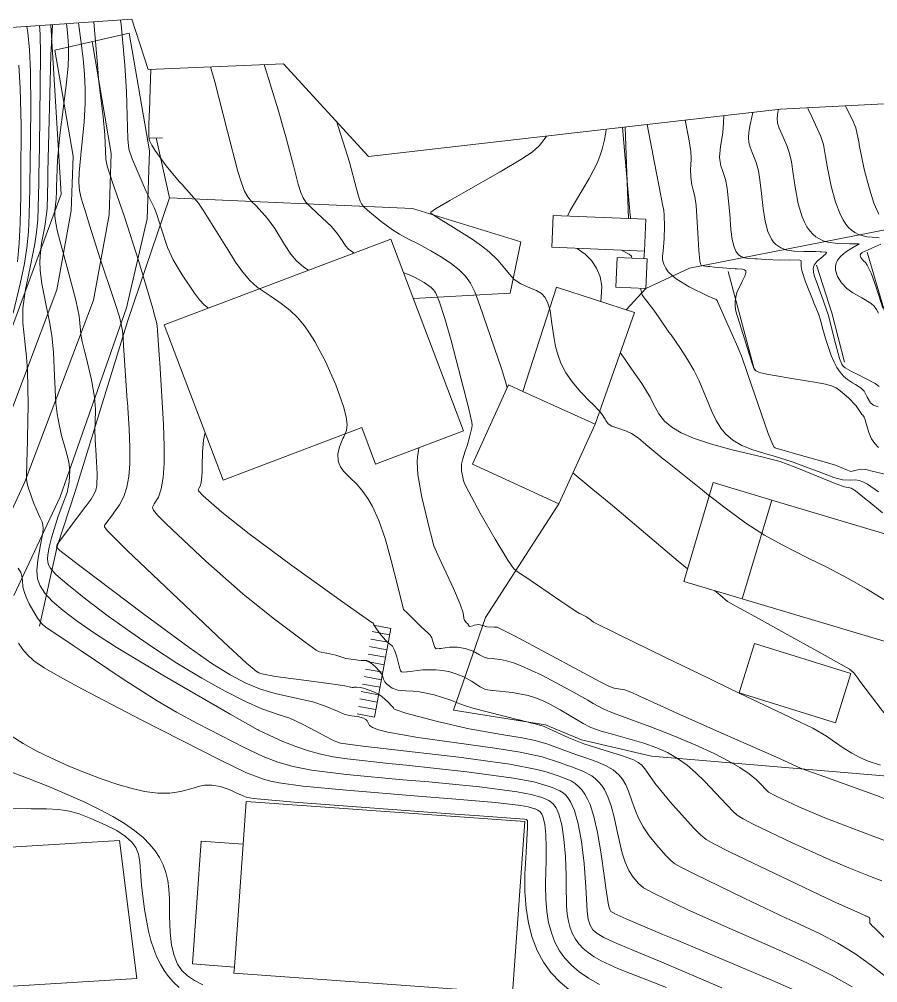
# Model space of a CAD drawing. Header units: metres. Extents: x 1233805 to 1234355, y 654698 to 655114.
# Drawn here: x 1234137.8 to 1234171.64, y 655062.59 to 655100.57 of the extents above; entities that cross this region are included whole.
import ezdxf

# ---------------------------------------------------------------- set-up
doc = ezdxf.new("R2010")
doc.units = ezdxf.units.M

msp = doc.modelspace()

# ---------------------------------------------------------------- linework, layer by layer
at = {"layer": 'ИИ_ГОРИЗОНТАЛИ_ОСН', "lineweight": 0}
for points, elevation in [([(1234140.133, 655100.422), (1234140.23, 655099.735), (1234140.23, 655099.735), (1234140.23, 655099.735), (1234140.319, 655099.01), (1234140.373, 655098.4), (1234140.4, 655097.816), (1234140.399, 655097.263), (1234140.355, 655096.508), (1234140.252, 655095.487), (1234140.159, 655094.533), (1234140.151, 655094.149), (1234140.178, 655093.823), (1234140.241, 655093.517), (1234140.367, 655093.096), (1234140.377, 655093.063), (1234140.569, 655092.454), (1234140.991, 655091.121), (1234141.527, 655089.515), (1234141.578, 655089.368), (1234141.748, 655088.844), (1234141.868, 655088.306), (1234141.894, 655087.997), (1234141.91, 655087.705), (1234142.058, 655085.537), (1234142.063, 655085.466), (1234142.133, 655084.424), (1234142.163, 655083.671), (1234142.158, 655083.043), (1234142.118, 655082.541), (1234142.04, 655082.127), (1234141.917, 655081.756), (1234141.751, 655081.428), (1234141.519, 655081.095), (1234141.517, 655081.091), (1234141.175, 655080.635), (1234141.155, 655080.597), (1234141.161, 655080.556), (1234141.26, 655080.415), (1234142.035, 655079.635), (1234145.852, 655076.025), (1234146.755, 655075.193), (1234147.133, 655074.873), (1234147.236, 655074.81), (1234147.365, 655074.765), (1234147.904, 655074.666), (1234149.209, 655074.489), (1234150.19, 655074.358), (1234150.636, 655074.288), (1234150.855, 655074.238), (1234150.863, 655074.235), (1234150.918, 655074.23), (1234150.926, 655074.23), (1234150.942, 655074.228), (1234150.954, 655074.226), (1234150.967, 655074.229), (1234150.995, 655074.235), (1234151.073, 655074.238), (1234151.106, 655074.238), (1234151.109, 655074.238), (1234151.233, 655074.233), (1234151.362, 655074.206), (1234151.773, 655074.054), (1234151.958, 655073.968), (1234152.085, 655073.871), (1234152.352, 655073.636), (1234152.464, 655073.523), (1234152.49, 655073.496), (1234152.505, 655073.48), (1234152.547, 655073.421), (1234152.547, 655073.418), (1234152.569, 655073.386), (1234152.649, 655073.346), (1234153.03, 655073.218), (1234154.278, 655072.882), (1234155.531, 655072.602), (1234156.813, 655072.377), (1234157.616, 655072.24), (1234158.129, 655072.134), (1234158.628, 655071.993), (1234159.202, 655071.782), (1234159.731, 655071.584), (1234160.016, 655071.491), (1234160.541, 655071.312), (1234160.91, 655071.154), (1234161.208, 655070.981), (1234161.435, 655070.788), (1234161.578, 655070.612), (1234161.703, 655070.396), (1234161.816, 655070.137), (1234161.949, 655069.759), (1234162.087, 655069.366), (1234162.209, 655069.08), (1234162.394, 655068.741), (1234162.634, 655068.383), (1234162.926, 655068.01), (1234163.288, 655067.601), (1234163.479, 655067.405), (1234163.646, 655067.278), (1234163.899, 655067.133), (1234164.397, 655066.883), (1234166.376, 655065.921), (1234168.03, 655065.142), (1234168.382, 655064.981), (1234169.364, 655064.521), (1234170.066, 655064.151), (1234170.729, 655063.744), (1234171.387, 655063.276), (1234171.998, 655062.791)], 18.5), ([(1234140.738, 655100.464), (1234140.754, 655100.298), (1234140.889, 655098.626), (1234140.922, 655098.214)], 19), ([(1234141.786, 655100.536), (1234141.815, 655100.362), (1234141.861, 655099.933), (1234141.96, 655098.759), (1234142.024, 655097.724), (1234142.067, 655096.3), (1234142.077, 655095.851), (1234142.114, 655095.445), (1234142.244, 655095.069), (1234142.802, 655093.782), (1234142.957, 655093.467), (1234143.112, 655093.147), (1234143.223, 655092.869), (1234143.396, 655092.33), (1234143.646, 655091.57), (1234143.869, 655091.08), (1234144.217, 655090.496), (1234144.704, 655089.767), (1234144.906, 655089.51), (1234145.091, 655089.31), (1234145.253, 655089.177)], 19.5), ([(1234138.096, 655100.281), (1234138.136, 655100.052), (1234138.202, 655099.366), (1234138.239, 655098.515), (1234138.251, 655097.051), (1234138.226, 655094.824), (1234138.216, 655094.128), (1234138.213, 655093.882), (1234138.195, 655092.874), (1234138.162, 655092.193), (1234138.1, 655091.564), (1234138.005, 655090.94), (1234137.838, 655090.133), (1234137.561, 655088.978)], 16.5), ([(1234138.601, 655100.316), (1234138.627, 655099.974), (1234138.639, 655099.179), (1234138.592, 655095.537), (1234138.574, 655094.424), (1234138.569, 655094.125), (1234138.528, 655092.656), (1234138.484, 655092.178), (1234138.414, 655091.714), (1234138.235, 655090.859), (1234138.027, 655089.855), (1234137.939, 655089.168), (1234137.938, 655088.606), (1234138.013, 655087.866), (1234138.084, 655087.247), (1234138.124, 655086.722), (1234138.149, 655085.371), (1234138.104, 655083.411), (1234138.098, 655083.214), (1234138.089, 655082.446), (1234138.111, 655082.273), (1234138.166, 655082.083), (1234138.379, 655081.48), (1234138.553, 655081.055), (1234138.623, 655080.914), (1234138.697, 655080.757), (1234138.733, 655080.635), (1234138.745, 655080.497), (1234138.732, 655080.329), (1234138.641, 655079.847), (1234138.525, 655079.249), (1234138.487, 655078.839), (1234138.516, 655078.515), (1234138.618, 655078.229), (1234138.802, 655077.949), (1234139.095, 655077.636), (1234139.528, 655077.257), (1234140.076, 655076.841), (1234140.765, 655076.367), (1234141.613, 655075.824), (1234143.524, 655074.674), (1234146.118, 655073.173), (1234147.207, 655072.565), (1234147.21, 655072.564), (1234147.232, 655072.552), (1234147.643, 655072.352), (1234148.189, 655072.104), (1234148.698, 655071.901), (1234149.198, 655071.732), (1234149.685, 655071.599), (1234150.168, 655071.499), (1234150.725, 655071.412), (1234152.366, 655071.234), (1234153.044, 655071.168), (1234155.446, 655070.904), (1234157.276, 655070.66), (1234158.085, 655070.509), (1234158.642, 655070.344), (1234158.759, 655070.302), (1234158.803, 655070.287), (1234159.112, 655070.159), (1234159.232, 655070.079), (1234159.339, 655069.983), (1234159.44, 655069.864), (1234159.531, 655069.724), (1234159.686, 655069.376), (1234159.831, 655068.852), (1234159.957, 655068.154), (1234160.062, 655067.295), (1234160.136, 655066.353), (1234160.159, 655065.901), (1234160.187, 655065.395), (1234160.228, 655065.093), (1234160.299, 655064.863), (1234160.409, 655064.682), (1234160.578, 655064.527), (1234160.838, 655064.373), (1234161.234, 655064.19), (1234161.984, 655063.877), (1234163.035, 655063.441), (1234165.494, 655062.384)], 17), ([(1234139.108, 655100.351), (1234139.045, 655099.151), (1234138.93, 655094.559), (1234138.924, 655094.216), (1234138.893, 655093.09), (1234138.824, 655092.488), (1234138.768, 655092.204), (1234138.681, 655091.746), (1234138.633, 655091.379), (1234138.614, 655091.024), (1234138.624, 655090.679), (1234138.692, 655090.142), (1234138.848, 655089.354), (1234138.992, 655088.64), (1234139.077, 655088.106), (1234139.142, 655087.431), (1234139.183, 655086.513), (1234139.24, 655085.43), (1234139.292, 655085.012), (1234139.368, 655084.588), (1234139.467, 655084.161), (1234139.605, 655083.665), (1234139.619, 655083.618), (1234139.75, 655083.119), (1234139.788, 655082.774), (1234139.765, 655082.336), (1234139.684, 655081.916), (1234139.519, 655081.461), (1234139.333, 655080.982), (1234139.068, 655080.133), (1234138.977, 655079.76), (1234138.924, 655079.463), (1234138.912, 655079.303), (1234138.921, 655079.176), (1234138.954, 655079.06), (1234139.014, 655078.946), (1234139.237, 655078.688), (1234139.668, 655078.31), (1234140.424, 655077.707), (1234141.302, 655077.044), (1234142.191, 655076.403), (1234143.052, 655075.813), (1234144.014, 655075.192), (1234144.991, 655074.601), (1234145.919, 655074.078), (1234146.713, 655073.671), (1234147.359, 655073.39), (1234148.008, 655073.168), (1234148.458, 655073.016), (1234148.993, 655072.775), (1234149.714, 655072.387), (1234149.805, 655072.336), (1234150.207, 655072.124), (1234150.462, 655072.033), (1234151.336, 655071.919), (1234152.14, 655071.829), (1234155.126, 655071.476), (1234157.131, 655071.201), (1234158.197, 655071.002), (1234158.57, 655070.905), (1234158.929, 655070.784), (1234159.083, 655070.729), (1234159.148, 655070.708), (1234159.551, 655070.544), (1234159.707, 655070.447), (1234159.847, 655070.331), (1234159.977, 655070.189), (1234160.095, 655070.023), (1234160.201, 655069.833), (1234160.296, 655069.617), (1234160.448, 655069.139), (1234160.59, 655068.514), (1234160.721, 655067.749), (1234160.862, 655066.723), (1234160.914, 655066.327), (1234161.025, 655065.653), (1234161.072, 655065.482), (1234161.117, 655065.404), (1234161.197, 655065.353), (1234161.245, 655065.329), (1234161.252, 655065.326), (1234161.845, 655065.058), (1234163.172, 655064.498), (1234163.764, 655064.251), (1234167.492, 655062.674), (1234168.825, 655062.083)], 17.5), ([(1234145.339, 655098.693), (1234145.51, 655098.106), (1234146.011, 655096.141), (1234146.414, 655094.565), (1234146.553, 655094.116), (1234146.68, 655093.792), (1234146.803, 655093.568), (1234146.959, 655093.38), (1234147.117, 655093.221), (1234147.379, 655092.953), (1234147.578, 655092.719), (1234147.867, 655092.314), (1234148.257, 655091.688), (1234148.26, 655091.684), (1234148.501, 655091.313), (1234148.73, 655091.041), (1234149.01, 655090.794), (1234149.193, 655090.672)], 20.5), ([(1234147.453, 655098.784), (1234148.007, 655096.991), (1234148.308, 655095.931), (1234148.616, 655094.753), (1234148.797, 655094.063), (1234148.898, 655093.743), (1234148.992, 655093.526), (1234149.1, 655093.364), (1234149.267, 655093.188), (1234149.558, 655092.917), (1234150.106, 655092.393), (1234150.347, 655092.114), (1234150.548, 655091.807), (1234150.55, 655091.804), (1234150.662, 655091.634), (1234150.781, 655091.506), (1234150.942, 655091.383), (1234150.991, 655091.354)], 21), ([(1234140.923, 655098.205), (1234140.977, 655097.787), (1234141.107, 655096.726), (1234141.176, 655096.008), (1234141.195, 655095.365), (1234141.205, 655095.043), (1234141.271, 655094.732), (1234141.442, 655094.22), (1234141.445, 655094.213), (1234141.943, 655092.783), (1234142.514, 655091.018), (1234143.057, 655089.167), (1234143.088, 655089.059), (1234143.106, 655088.996), (1234143.208, 655088.631), (1234143.234, 655088.484), (1234143.246, 655088.306), (1234143.327, 655087.154), (1234143.336, 655087.021), (1234143.488, 655084.599), (1234143.514, 655083.728), (1234143.51, 655083.052), (1234143.47, 655082.506), (1234143.394, 655082.065), (1234143.281, 655081.729), (1234143.122, 655081.467), (1234143.121, 655081.466), (1234143.054, 655081.341), (1234143.059, 655081.285), (1234143.089, 655081.219), (1234143.25, 655081.02), (1234143.606, 655080.661), (1234145.15, 655079.214), (1234146.612, 655077.923), (1234147.801, 655076.956), (1234149.064, 655076.012), (1234149.498, 655075.704), (1234149.634, 655075.632), (1234149.915, 655075.576), (1234149.922, 655075.575), (1234150.28, 655075.501), (1234150.397, 655075.461), (1234150.674, 655075.377), (1234151.277, 655075.29), (1234151.472, 655075.291), (1234151.497, 655075.293), (1234151.565, 655075.268), (1234151.586, 655075.252), (1234151.648, 655075.206), (1234151.66, 655075.198), (1234151.846, 655075.049), (1234151.969, 655074.902), (1234151.995, 655074.867), (1234152.025, 655074.827), (1234152.098, 655074.721), (1234152.142, 655074.605), (1234152.16, 655074.55), (1234152.207, 655074.456), (1234152.291, 655074.36), (1234152.5, 655074.204), (1234152.725, 655074.121), (1234153.034, 655074.1), (1234153.324, 655074.089), (1234153.575, 655074.061), (1234154.152, 655073.933), (1234154.81, 655073.726), (1234155.059, 655073.628), (1234155.345, 655073.518), (1234155.675, 655073.415), (1234157.481, 655072.958), (1234157.506, 655072.952), (1234158.06, 655072.814), (1234158.099, 655072.803), (1234158.305, 655072.745), (1234158.324, 655072.741), (1234158.486, 655072.69), (1234158.711, 655072.59), (1234158.831, 655072.531), (1234159.455, 655072.241), (1234160.055, 655072.012), (1234160.856, 655071.762), (1234161.583, 655071.536), (1234162.005, 655071.374), (1234162.189, 655071.273), (1234162.333, 655071.161), (1234162.456, 655071.025), (1234162.611, 655070.804), (1234162.856, 655070.457), (1234163.447, 655069.736), (1234164.373, 655068.7), (1234164.646, 655068.416), (1234164.871, 655068.24), (1234165.199, 655068.051), (1234165.824, 655067.74), (1234169.898, 655065.793), (1234171.163, 655065.224), (1234171.175, 655065.22), (1234171.284, 655065.171), (1234171.329, 655065.124), (1234171.331, 655065.014), (1234171.328, 655064.99), (1234171.33, 655064.94), (1234171.359, 655064.896), (1234171.419, 655064.836), (1234171.517, 655064.739), (1234171.545, 655064.71), (1234172.62, 655063.637)], 19), ([(1234167.729, 655097.013), (1234167.706, 655096.902), (1234167.677, 655096.653), (1234167.69, 655096.471), (1234167.752, 655096.28), (1234167.868, 655096.017), (1234168.053, 655095.592), (1234168.166, 655095.271), (1234168.241, 655094.945), (1234168.309, 655094.47), (1234168.382, 655093.947), (1234168.505, 655093.297), (1234168.658, 655092.784), (1234168.748, 655092.569), (1234168.848, 655092.382), (1234168.958, 655092.223), (1234169.077, 655092.092), (1234169.199, 655091.993), (1234169.337, 655091.909), (1234169.493, 655091.84), (1234169.665, 655091.786), (1234170.055, 655091.724), (1234170.544, 655091.716), (1234170.566, 655091.716), (1234170.858, 655091.718), (1234170.903, 655091.712), (1234170.897, 655091.7), (1234170.866, 655091.684), (1234170.615, 655091.546), (1234170.363, 655091.385), (1234170.18, 655091.231), (1234170.052, 655091.072), (1234169.983, 655090.909), (1234169.968, 655090.8), (1234169.974, 655090.683), (1234170.05, 655090.433), (1234170.205, 655090.179), (1234170.42, 655089.951), (1234170.658, 655089.778), (1234171.005, 655089.584), (1234171.379, 655089.364), (1234171.498, 655089.256), (1234171.595, 655089.13), (1234171.673, 655088.982)], 25.5), ([(1234170.362, 655097.153), (1234170.378, 655097.121), (1234170.627, 655096.634), (1234170.77, 655096.289), (1234170.902, 655095.664), (1234170.912, 655095.613), (1234171.107, 655094.664), (1234171.294, 655093.919), (1234171.486, 655093.324), (1234171.682, 655092.889)], 26.5), ([(1234165.567, 655096.765), (1234165.561, 655096.48), (1234165.528, 655096.108), (1234165.465, 655095.7), (1234165.439, 655095.548), (1234165.404, 655095.126), (1234165.42, 655094.954), (1234165.459, 655094.784), (1234165.521, 655094.601), (1234165.633, 655094.253), (1234165.705, 655093.907), (1234165.802, 655092.888), (1234165.851, 655092.281), (1234165.9, 655091.901), (1234165.961, 655091.625), (1234166.042, 655091.423), (1234166.149, 655091.283), (1234166.256, 655091.21), (1234166.393, 655091.16), (1234166.563, 655091.133), (1234166.812, 655091.12), (1234166.891, 655091.118), (1234167.23, 655091.1), (1234167.785, 655091.076), (1234168.159, 655091.081), (1234168.567, 655091.076), (1234168.62, 655091.049), (1234168.625, 655090.972), (1234168.625, 655090.823), (1234168.648, 655090.667), (1234168.79, 655090.213), (1234169.087, 655089.468), (1234169.121, 655089.385), (1234169.296, 655088.951), (1234169.39, 655088.673), (1234169.451, 655088.446), (1234169.581, 655087.979), (1234169.807, 655087.311), (1234169.919, 655087.05), (1234170.03, 655086.838), (1234170.152, 655086.658), (1234170.291, 655086.501), (1234170.449, 655086.364), (1234170.64, 655086.235), (1234170.758, 655086.165), (1234170.978, 655086.026), (1234171.105, 655085.902), (1234171.226, 655085.673), (1234171.353, 655085.444), (1234171.473, 655085.352), (1234171.654, 655085.289)], 24.5), ([(1234166.71, 655096.896), (1234166.673, 655096.703), (1234166.614, 655096.425), (1234166.559, 655096.113), (1234166.541, 655095.891), (1234166.555, 655095.714), (1234166.605, 655095.532), (1234166.692, 655095.313), (1234166.842, 655094.924), (1234166.935, 655094.589), (1234166.995, 655094.237), (1234167.052, 655093.706), (1234167.117, 655093.114), (1234167.2, 655092.603), (1234167.309, 655092.208), (1234167.449, 655091.904), (1234167.531, 655091.785), (1234167.622, 655091.687), (1234167.813, 655091.558), (1234168.055, 655091.472), (1234168.345, 655091.427), (1234168.727, 655091.417), (1234168.769, 655091.417), (1234169.204, 655091.409), (1234169.368, 655091.404), (1234169.417, 655091.404), (1234169.597, 655091.39), (1234169.62, 655091.367), (1234169.603, 655091.331), (1234169.477, 655091.222), (1234169.255, 655091.03), (1234169.135, 655090.872), (1234169.096, 655090.745), (1234169.1, 655090.598), (1234169.144, 655090.423), (1234169.246, 655090.151), (1234169.259, 655090.118), (1234169.506, 655089.461), (1234169.693, 655088.885), (1234169.952, 655087.873), (1234170.019, 655087.59), (1234170.127, 655087.197), (1234170.224, 655086.972), (1234170.281, 655086.894), (1234170.353, 655086.829), (1234170.626, 655086.674), (1234170.852, 655086.564), (1234171.54, 655086.209), (1234171.699, 655086.092)], 25), ([(1234150.3, 655096.545), (1234150.811, 655094.937), (1234151.096, 655093.886), (1234151.18, 655093.561), (1234151.233, 655093.398), (1234151.29, 655093.288), (1234151.374, 655093.187), (1234151.523, 655093.047), (1234152.058, 655092.596), (1234152.509, 655092.261), (1234152.782, 655092.093), (1234153.147, 655091.906), (1234153.546, 655091.705), (1234154.028, 655091.44), (1234154.472, 655091.173), (1234154.842, 655090.923), (1234155.133, 655090.697), (1234155.388, 655090.444), (1234155.583, 655090.167), (1234155.753, 655089.821), (1234155.958, 655089.282), (1234156.803, 655086.796), (1234156.983, 655086.241), (1234157.034, 655086.04)], 21.5), ([(1234160.939, 655096.235), (1234160.925, 655096.103), (1234160.86, 655095.765), (1234160.78, 655095.451), (1234160.686, 655095.166), (1234160.574, 655094.893), (1234160.257, 655094.297), (1234159.515, 655093.026), (1234159.497, 655092.996), (1234159.404, 655092.814)], 22.5), ([(1234161.58, 655096.309), (1234161.676, 655095.077), (1234161.882, 655092.845), (1234161.888, 655092.798), (1234161.887, 655092.711)], 23), ([(1234162.548, 655096.419), (1234162.899, 655094.572), (1234163.016, 655093.956), (1234163.164, 655093.203), (1234163.175, 655093.162), (1234163.207, 655093.026), (1234163.225, 655092.847), (1234163.236, 655092.398), (1234163.224, 655091.928), (1234163.176, 655091.421), (1234163.158, 655091.249), (1234163.159, 655091.081), (1234163.208, 655090.916), (1234163.282, 655090.76), (1234163.382, 655090.618), (1234163.519, 655090.478), (1234163.694, 655090.339), (1234164.208, 655090.025), (1234164.954, 655089.648), (1234165.265, 655089.516), (1234165.268, 655089.516), (1234165.308, 655089.483), (1234165.325, 655089.444), (1234165.478, 655089.09), (1234165.678, 655088.641), (1234166.121, 655087.639), (1234166.288, 655087.226), (1234166.473, 655086.688), (1234166.529, 655086.52), (1234167.316, 655084.242), (1234167.497, 655083.795), (1234167.551, 655083.701), (1234167.593, 655083.67), (1234167.594, 655083.67), (1234167.617, 655083.663), (1234168.128, 655083.518), (1234168.307, 655083.47), (1234169.346, 655083.181), (1234169.979, 655082.987), (1234170.449, 655082.792), (1234170.574, 655082.747), (1234170.734, 655082.782), (1234170.977, 655082.835), (1234171.168, 655082.822), (1234171.476, 655082.748), (1234171.592, 655082.717), (1234172.35, 655082.531)], 23.5), ([(1234159.784, 655091.537), (1234159.974, 655091.396), (1234160.108, 655091.304), (1234160.353, 655091.064), (1234160.551, 655090.762), (1234160.69, 655090.409), (1234160.758, 655090.045), (1234160.741, 655089.618), (1234160.726, 655089.442)], 22.5), ([(1234161.56, 655091.464), (1234161.595, 655091.438), (1234161.739, 655091.361), (1234161.846, 655091.305), (1234161.925, 655091.228), (1234161.947, 655091.148)], 23), ([(1234152.951, 655090.572), (1234153.144, 655090.504), (1234153.4, 655090.391), (1234153.765, 655090.189), (1234154.032, 655089.999), (1234154.13, 655089.901), (1234154.204, 655089.795), (1234154.347, 655089.452), (1234154.569, 655088.774), (1234154.818, 655087.907), (1234155.5, 655085.27), (1234155.635, 655084.691), (1234155.645, 655084.574), (1234155.632, 655084.458), (1234155.552, 655084.099), (1234155.452, 655083.756), (1234155.379, 655083.549), (1234155.277, 655083.247), (1234155.233, 655083.03), (1234155.235, 655082.769), (1234155.294, 655082.458), (1234155.296, 655082.448), (1234155.301, 655082.429), (1234155.335, 655082.311), (1234155.403, 655082.16), (1234155.968, 655081.096), (1234156.557, 655080.071), (1234157.052, 655079.251), (1234157.199, 655079.031), (1234157.31, 655078.897), (1234157.429, 655078.795), (1234157.634, 655078.658), (1234157.764, 655078.574), (1234159.149, 655077.63), (1234159.383, 655077.468), (1234159.75, 655077.219), (1234159.882, 655077.148), (1234159.898, 655077.142), (1234160.164, 655077.018), (1234160.352, 655076.871), (1234160.357, 655076.865), (1234160.431, 655076.804), (1234161.387, 655076.331), (1234163.246, 655075.427), (1234164.988, 655074.58), (1234165.841, 655074.164), (1234166.446, 655073.87), (1234168.141, 655073.069), (1234168.298, 655072.996), (1234169.085, 655072.619), (1234169.619, 655072.308), (1234169.936, 655072.087), (1234170.312, 655071.827), (1234170.621, 655071.636), (1234170.936, 655071.471), (1234171.263, 655071.33), (1234171.741, 655071.166)], 21), ([(1234162.288, 655089.965), (1234162.325, 655089.805), (1234162.328, 655089.782), (1234162.353, 655089.702), (1234162.43, 655089.59), (1234162.533, 655089.461), (1234162.813, 655089.101), (1234163.017, 655088.805), (1234163.407, 655088.24), (1234163.489, 655088.124), (1234163.86, 655087.594), (1234164.144, 655087.156), (1234164.387, 655086.738), (1234164.589, 655086.34), (1234164.889, 655085.625), (1234165.104, 655085.103), (1234165.275, 655084.747), (1234165.452, 655084.455), (1234165.64, 655084.222), (1234165.923, 655083.979), (1234166.279, 655083.773), (1234166.709, 655083.599), (1234167.32, 655083.415), (1234167.513, 655083.36), (1234168.301, 655083.111), (1234169.147, 655082.796), (1234169.324, 655082.726), (1234169.902, 655082.506), (1234170.246, 655082.415), (1234170.574, 655082.405), (1234170.759, 655082.408), (1234170.904, 655082.384), (1234171.056, 655082.329), (1234171.233, 655082.238), (1234171.67, 655081.944)], 23), ([(1234161.491, 655087.438), (1234161.681, 655087.153), (1234161.846, 655086.922), (1234162.343, 655086.207), (1234162.666, 655085.67), (1234162.79, 655085.425), (1234163.012, 655085.015), (1234163.232, 655084.729), (1234163.518, 655084.483), (1234163.883, 655084.267), (1234164.381, 655084.056), (1234165.039, 655083.838), (1234165.846, 655083.615), (1234166.896, 655083.361), (1234167.013, 655083.334), (1234167.795, 655083.136), (1234168.341, 655082.929), (1234168.52, 655082.854), (1234170.029, 655082.239), (1234170.33, 655082.138), (1234170.533, 655082.093), (1234170.586, 655082.084), (1234170.763, 655081.981), (1234171.187, 655081.636), (1234171.285, 655081.554), (1234171.82, 655081.109)], 22.5), ([(1234145.123, 655084.283), (1234145.063, 655083.975), (1234145.022, 655083.523), (1234145.011, 655082.953), (1234145.009, 655082.706), (1234144.972, 655082.297), (1234144.934, 655082.165), (1234144.879, 655082.07), (1234144.878, 655082.069), (1234144.854, 655082.024), (1234144.867, 655081.981), (1234145.047, 655081.785), (1234145.779, 655081.136), (1234146.855, 655080.287), (1234148.539, 655079.041), (1234150.722, 655077.475), (1234151.702, 655076.796), (1234151.735, 655076.773), (1234151.774, 655076.707), (1234151.775, 655076.705), (1234151.784, 655076.678), (1234151.799, 655076.654), (1234151.822, 655076.618), (1234151.824, 655076.615), (1234151.993, 655076.374), (1234152.237, 655076.099), (1234152.315, 655076.018), (1234152.381, 655075.968), (1234152.383, 655075.966), (1234152.506, 655075.853), (1234152.603, 655075.678), (1234152.683, 655075.44), (1234152.776, 655075.068), (1234152.798, 655074.978), (1234152.828, 655074.88), (1234152.864, 655074.84), (1234152.929, 655074.832), (1234153.073, 655074.849), (1234153.085, 655074.851), (1234153.708, 655074.92), (1234154.214, 655074.926), (1234154.497, 655074.897), (1234154.776, 655074.839), (1234155.051, 655074.755), (1234155.32, 655074.644), (1234155.63, 655074.478), (1234155.972, 655074.256), (1234156.014, 655074.226), (1234156.171, 655074.145), (1234156.455, 655074.112), (1234156.462, 655074.112), (1234157.244, 655074.029), (1234157.852, 655073.908), (1234158.15, 655073.816), (1234158.451, 655073.696), (1234158.761, 655073.548), (1234159.121, 655073.35), (1234159.828, 655072.93), (1234160.02, 655072.814), (1234160.335, 655072.648), (1234160.74, 655072.511), (1234161.22, 655072.377), (1234162.413, 655072.032), (1234162.926, 655071.85), (1234163.349, 655071.66), (1234163.741, 655071.434), (1234164.12, 655071.162), (1234164.455, 655070.877), (1234164.827, 655070.523), (1234165.68, 655069.613), (1234165.712, 655069.577), (1234165.933, 655069.338), (1234166.102, 655069.195), (1234166.332, 655069.051), (1234166.725, 655068.847), (1234168.262, 655068.107), (1234169.723, 655067.444), (1234170.502, 655067.117), (1234171.357, 655066.782), (1234171.802, 655066.609)], 19.5), ([(1234153.551, 655083.679), (1234153.531, 655083.56), (1234153.494, 655083.332), (1234153.48, 655083.12), (1234153.512, 655082.611), (1234153.671, 655081.736), (1234153.982, 655080.412), (1234153.993, 655080.364), (1234154.002, 655080.329), (1234154.143, 655079.81), (1234154.346, 655079.343), (1234154.441, 655079.141), (1234154.913, 655078.126), (1234155.182, 655077.507), (1234155.301, 655077.165), (1234155.322, 655076.971), (1234155.32, 655076.945), (1234155.346, 655076.88), (1234155.419, 655076.795), (1234155.476, 655076.74), (1234155.477, 655076.739), (1234155.506, 655076.699), (1234155.51, 655076.689), (1234155.531, 655076.647), (1234155.563, 655076.633), (1234155.672, 655076.664), (1234155.736, 655076.688), (1234155.913, 655076.713), (1234156.058, 655076.676), (1234156.077, 655076.668), (1234156.227, 655076.625), (1234156.516, 655076.612), (1234156.567, 655076.611), (1234156.642, 655076.601), (1234156.746, 655076.56), (1234157.318, 655076.266), (1234159.875, 655074.897), (1234160.523, 655074.547), (1234160.717, 655074.442), (1234161.034, 655074.285), (1234161.25, 655074.202), (1234161.412, 655074.178), (1234161.664, 655074.134), (1234161.971, 655074.013), (1234162.47, 655073.783), (1234162.486, 655073.775), (1234163.862, 655073.154), (1234165.487, 655072.434), (1234167.65, 655071.476), (1234168.593, 655071.053), (1234168.627, 655071.037), (1234168.657, 655071.027), (1234169.518, 655070.724), (1234171.588, 655069.968), (1234173.088, 655069.381)], 20.5), ([(1234159.624, 655082.692), (1234160.404, 655082.036), (1234161.178, 655081.397), (1234162.306, 655080.442), (1234163.772, 655079.203), (1234164.138, 655078.91)], 21.5), ([(1234137.752, 655078.936), (1234137.856, 655078.765), (1234137.898, 655078.626), (1234137.92, 655078.428), (1234137.944, 655078.199), (1234137.989, 655078.006), (1234138.069, 655077.788), (1234138.19, 655077.531), (1234138.523, 655076.962), (1234138.711, 655076.715), (1234138.901, 655076.566), (1234138.959, 655076.53), (1234139.963, 655075.863), (1234140.24, 655075.673), (1234141.9, 655074.553), (1234143.236, 655073.709), (1234144.002, 655073.26), (1234144.822, 655072.806), (1234146.662, 655071.86), (1234147.412, 655071.505), (1234147.989, 655071.282), (1234148.601, 655071.11), (1234149.319, 655070.972), (1234150.699, 655070.798), (1234152.92, 655070.595), (1234153.947, 655070.507), (1234155.946, 655070.308), (1234157.42, 655070.119), (1234157.974, 655070.016), (1234158.355, 655069.903), (1234158.435, 655069.875), (1234158.466, 655069.865), (1234158.677, 655069.777), (1234158.833, 655069.656), (1234158.964, 655069.479), (1234159.07, 655069.241), (1234159.181, 655068.817), (1234159.267, 655068.252), (1234159.325, 655067.571), (1234159.35, 655066.817), (1234159.351, 655066.48), (1234159.37, 655065.616), (1234159.401, 655065.298), (1234159.449, 655065.017), (1234159.518, 655064.756), (1234159.609, 655064.521), (1234159.722, 655064.308), (1234159.859, 655064.118), (1234160.023, 655063.944), (1234160.221, 655063.778), (1234160.456, 655063.617), (1234160.734, 655063.458), (1234161.422, 655063.139), (1234162.535, 655062.703), (1234163.316, 655062.404)], 16.5), ([(1234165.222, 655078.041), (1234165.416, 655077.874), (1234165.722, 655077.624), (1234166.334, 655077.274), (1234166.825, 655077.007), (1234168.1, 655076.3), (1234169.233, 655075.671), (1234169.77, 655075.377), (1234170.523, 655074.95), (1234170.696, 655074.81), (1234170.855, 655074.599), (1234170.934, 655074.483), (1234171.347, 655073.92), (1234171.814, 655073.323), (1234172.353, 655072.691), (1234172.774, 655072.269), (1234172.865, 655072.201)], 21.5), ([(1234137.482, 655072.325), (1234137.954, 655072.022), (1234138.469, 655071.738), (1234139.072, 655071.438), (1234139.731, 655071.14), (1234140.41, 655070.859), (1234141.068, 655070.612), (1234141.687, 655070.405), (1234142.247, 655070.245), (1234142.734, 655070.135), (1234143.259, 655070.066), (1234143.736, 655070.062), (1234144.171, 655070.123), (1234144.65, 655070.259), (1234144.91, 655070.339), (1234145.097, 655070.376), (1234145.391, 655070.382), (1234145.718, 655070.324), (1234146.073, 655070.205), (1234146.491, 655070.013), (1234146.501, 655070.008), (1234146.741, 655069.906), (1234147.032, 655069.847), (1234148.632, 655069.704), (1234154.784, 655069.254), (1234155.753, 655069.184), (1234157.708, 655069.038), (1234157.781, 655069.022), (1234157.788, 655069.02), (1234157.79, 655069.019), (1234157.837, 655068.971), (1234157.838, 655068.713), (1234157.776, 655067.744), (1234157.775, 655067.723), (1234157.73, 655066.881), (1234157.732, 655066.184), (1234157.78, 655065.534), (1234157.875, 655064.934), (1234158.021, 655064.375), (1234158.217, 655063.864), (1234158.463, 655063.402), (1234158.758, 655062.989), (1234159.116, 655062.609), (1234159.551, 655062.244)], 15.5), ([(1234137.354, 655070.945), (1234138.125, 655070.66), (1234138.984, 655070.318), (1234140.386, 655069.707), (1234140.967, 655069.421), (1234141.484, 655069.14), (1234141.943, 655068.861), (1234142.34, 655068.586), (1234142.676, 655068.313), (1234142.951, 655068.043), (1234143.156, 655067.792), (1234143.328, 655067.524), (1234143.467, 655067.24), (1234143.575, 655066.936), (1234143.65, 655066.619), (1234143.699, 655066.275), (1234143.722, 655065.898), (1234143.726, 655065.401), (1234143.725, 655065.206), (1234143.745, 655064.579), (1234143.801, 655064.073), (1234143.898, 655063.66), (1234144.039, 655063.327), (1234144.209, 655063.078), (1234144.43, 655062.862), (1234144.704, 655062.676), (1234145.04, 655062.513)], 15), ([(1234137.441, 655069.461), (1234138.266, 655069.451), (1234138.875, 655069.445), (1234139.362, 655069.413), (1234139.774, 655069.347), (1234140.155, 655069.243), (1234140.615, 655069.068), (1234141.188, 655068.819), (1234141.638, 655068.587), (1234141.988, 655068.36), (1234142.238, 655068.138), (1234142.394, 655067.919), (1234142.495, 655067.663), (1234142.554, 655067.343), (1234142.596, 655066.821), (1234142.623, 655066.44), (1234142.73, 655065.473), (1234142.889, 655064.63), (1234142.988, 655064.255), (1234143.1, 655063.912), (1234143.226, 655063.601), (1234143.363, 655063.323), (1234143.513, 655063.076), (1234143.686, 655062.84), (1234143.882, 655062.615), (1234144.1, 655062.4)], 14.5)]:
    msp.add_lwpolyline(points, dxfattribs=dict(at, elevation=elevation))
at = {"layer": 'ИИ_ГОРИЗОНТАЛИ_УТОЛЩ', "lineweight": 0}
for points, elevation in [([(1234139.657, 655100.389), (1234139.672, 655100.296), (1234139.672, 655100.296), (1234139.672, 655100.296), (1234139.719, 655099.891), (1234139.742, 655099.518), (1234139.744, 655099.126), (1234139.724, 655098.715), (1234139.663, 655098.086), (1234139.539, 655097.133), (1234139.396, 655096.004), (1234139.311, 655095.013), (1234139.269, 655093.964), (1234139.266, 655093.811), (1234139.255, 655093.457), (1234139.233, 655093.261), (1234139.228, 655093.229), (1234139.202, 655093.028), (1234139.207, 655092.806), (1234139.242, 655092.528), (1234139.309, 655092.191), (1234139.682, 655090.788), (1234140.03, 655089.49), (1234140.156, 655088.866), (1234140.217, 655088.308), (1234140.231, 655088.142), (1234140.276, 655087.86), (1234140.38, 655087.446), (1234140.431, 655087.252), (1234140.646, 655086.355), (1234140.764, 655085.667), (1234140.797, 655085.2), (1234140.789, 655084.654), (1234140.782, 655084.43), (1234140.788, 655083.989), (1234140.827, 655083.39), (1234140.829, 655083.365), (1234140.872, 655082.645), (1234140.854, 655082.192), (1234140.814, 655082.001), (1234140.744, 655081.829), (1234140.636, 655081.653), (1234140.436, 655081.385), (1234140.423, 655081.369), (1234139.538, 655080.203), (1234139.295, 655079.858), (1234139.265, 655079.764), (1234139.402, 655079.632), (1234140.24, 655078.984), (1234142.703, 655077.114), (1234144.491, 655075.802), (1234145.394, 655075.179), (1234146.115, 655074.729), (1234146.729, 655074.405), (1234147.309, 655074.168), (1234147.885, 655073.997), (1234148.654, 655073.824), (1234149.375, 655073.66), (1234149.83, 655073.511), (1234150.34, 655073.295), (1234150.609, 655073.178), (1234150.806, 655073.12), (1234151.005, 655073.097), (1234151.128, 655073.087), (1234151.361, 655073.019), (1234151.454, 655072.968), (1234151.514, 655072.916), (1234151.55, 655072.837), (1234151.603, 655072.734), (1234151.718, 655072.651), (1234151.955, 655072.559), (1234152.321, 655072.466), (1234153.503, 655072.26), (1234154.938, 655072.061), (1234156.548, 655071.838), (1234157.547, 655071.679), (1234158.407, 655071.492), (1234159.135, 655071.255), (1234159.407, 655071.157), (1234159.54, 655071.112), (1234160.019, 655070.935), (1234160.364, 655070.746), (1234160.513, 655070.631), (1234160.646, 655070.503), (1234160.763, 655070.36), (1234160.866, 655070.203), (1234161.003, 655069.917), (1234161.129, 655069.558), (1234161.245, 655069.121), (1234161.379, 655068.501), (1234161.561, 655067.704), (1234161.683, 655067.339), (1234161.829, 655067.02), (1234161.998, 655066.748), (1234162.202, 655066.502), (1234162.401, 655066.326), (1234162.821, 655066.106), (1234164.13, 655065.48), (1234165.601, 655064.82), (1234166.233, 655064.547), (1234167.731, 655063.892), (1234168.847, 655063.376), (1234169.812, 655062.891), (1234170.627, 655062.436)], 18), ([(1234137.778, 655098.762), (1234137.84, 655097.852), (1234137.877, 655096.392), (1234137.865, 655094.337), (1234137.859, 655093.833), (1234137.856, 655093.609), (1234137.838, 655092.524), (1234137.801, 655091.739), (1234137.732, 655091.001)], 16), ([(1234142.985, 655098.592), (1234142.944, 655097.42), (1234142.94, 655097.301), (1234142.911, 655096.448), (1234142.91, 655095.944), (1234142.922, 655095.836), (1234142.95, 655095.757), (1234143.026, 655095.605), (1234143.148, 655095.409), (1234143.59, 655094.794), (1234144.108, 655094.175), (1234144.217, 655094.052), (1234144.359, 655093.89), (1234144.392, 655093.851), (1234144.677, 655093.53), (1234144.704, 655093.502), (1234144.86, 655093.319), (1234145.05, 655093.045), (1234145.967, 655091.57), (1234145.974, 655091.558), (1234146.328, 655090.993), (1234146.608, 655090.601), (1234146.89, 655090.275), (1234147.182, 655090.009), (1234147.683, 655089.665), (1234148.126, 655089.37), (1234148.46, 655089.107), (1234148.763, 655088.813), (1234149.04, 655088.485), (1234149.243, 655088.197), (1234149.451, 655087.864), (1234149.873, 655087.074), (1234150.277, 655086.162), (1234150.584, 655085.31), (1234150.689, 655084.903), (1234150.724, 655084.594), (1234150.694, 655084.36), (1234150.588, 655084.112), (1234150.553, 655084.043), (1234150.419, 655083.715), (1234150.358, 655083.42), (1234150.37, 655083.157), (1234150.403, 655083.039), (1234150.455, 655082.929), (1234150.583, 655082.756), (1234150.82, 655082.517), (1234151.114, 655082.223), (1234151.341, 655081.958), (1234151.542, 655081.672), (1234151.72, 655081.362), (1234151.967, 655080.806), (1234152.216, 655080.095), (1234152.463, 655079.239), (1234152.732, 655078.16), (1234152.744, 655078.108), (1234152.944, 655077.309), (1234152.944, 655077.309), (1234152.944, 655077.309), (1234153.085, 655077.168), (1234153.645, 655076.62), (1234153.908, 655076.38), (1234153.915, 655076.374), (1234153.998, 655076.294), (1234154.055, 655076.19), (1234154.117, 655075.996), (1234154.18, 655075.805), (1234154.237, 655075.748), (1234154.36, 655075.76), (1234154.41, 655075.77), (1234154.757, 655075.815), (1234155.064, 655075.819), (1234155.381, 655075.77), (1234155.689, 655075.66), (1234155.944, 655075.522), (1234156.12, 655075.426), (1234156.254, 655075.384), (1234156.461, 655075.365), (1234156.514, 655075.361), (1234156.764, 655075.335), (1234157.01, 655075.284), (1234157.284, 655075.201), (1234157.585, 655075.087), (1234158.394, 655074.708), (1234159.498, 655074.124), (1234160.205, 655073.724), (1234160.419, 655073.6), (1234160.845, 655073.374), (1234161.217, 655073.21), (1234161.578, 655073.083), (1234162.657, 655072.696), (1234163.567, 655072.335), (1234164.442, 655071.964), (1234165.184, 655071.626), (1234165.771, 655071.329), (1234166.202, 655071.08), (1234166.567, 655070.831), (1234166.865, 655070.585), (1234167.116, 655070.324), (1234167.145, 655070.291), (1234167.329, 655070.108), (1234167.629, 655069.939), (1234168.523, 655069.522), (1234169.549, 655069.094), (1234170.935, 655068.568), (1234172.429, 655067.998)], 20), ([(1234168.881, 655097.077), (1234168.899, 655097.028), (1234169.058, 655096.695), (1234169.396, 655095.952), (1234169.496, 655095.631), (1234169.582, 655095.164), (1234169.647, 655094.78), (1234169.803, 655093.993), (1234169.975, 655093.359), (1234170.167, 655092.856), (1234170.271, 655092.656), (1234170.379, 655092.491), (1234170.487, 655092.363), (1234170.607, 655092.254), (1234170.739, 655092.163), (1234170.884, 655092.09), (1234171.208, 655091.996), (1234171.622, 655091.961), (1234171.697, 655091.958)], 26), ([(1234164.052, 655096.592), (1234164.191, 655095.848), (1234164.267, 655095.351), (1234164.285, 655095.076), (1234164.273, 655094.808), (1234164.263, 655094.671), (1234164.269, 655094.34), (1234164.312, 655094.037), (1234164.351, 655093.887), (1234164.424, 655093.581), (1234164.474, 655093.225), (1234164.56, 655091.932), (1234164.586, 655091.448), (1234164.624, 655091.026), (1234164.646, 655090.93), (1234164.676, 655090.879), (1234164.745, 655090.846), (1234164.945, 655090.825), (1234165.014, 655090.818), (1234165.191, 655090.802), (1234166.014, 655090.735), (1234166.097, 655090.731), (1234166.29, 655090.717), (1234166.387, 655090.692), (1234166.436, 655090.646), (1234166.439, 655090.569), (1234166.396, 655090.445), (1234166.288, 655090.228), (1234166.089, 655089.797), (1234166.041, 655089.619), (1234166.017, 655089.438), (1234166.02, 655089.255), (1234166.047, 655089.065), (1234166.164, 655088.676), (1234166.273, 655088.353), (1234166.636, 655087.164), (1234166.675, 655087.035), (1234166.75, 655086.819), (1234166.833, 655086.713), (1234166.978, 655086.643), (1234167.26, 655086.579), (1234168.255, 655086.411), (1234169.221, 655086.25), (1234169.576, 655086.178), (1234169.814, 655086.112), (1234169.994, 655086.036), (1234170.163, 655085.927), (1234170.487, 655085.651), (1234170.792, 655085.328), (1234170.974, 655085.06), (1234171.014, 655084.995), (1234171.045, 655084.962), (1234171.102, 655084.89), (1234171.146, 655084.777), (1234171.185, 655084.631), (1234171.285, 655084.28), (1234171.397, 655084.026), (1234171.519, 655083.849), (1234171.674, 655083.691)], 24), ([(1234158.582, 655095.965), (1234158.528, 655095.876), (1234158.301, 655095.587), (1234158.015, 655095.333), (1234157.575, 655095.037), (1234156.754, 655094.55), (1234155.413, 655093.792), (1234154.766, 655093.429), (1234154.202, 655093.098), (1234154.024, 655092.961), (1234154.025, 655092.93), (1234154.079, 655092.882), (1234154.445, 655092.647), (1234154.604, 655092.551), (1234155.646, 655091.897), (1234156.025, 655091.631), (1234156.325, 655091.395), (1234156.669, 655091.066), (1234157.008, 655090.66), (1234157.182, 655090.444), (1234157.312, 655090.31), (1234157.57, 655090.133), (1234157.95, 655089.969), (1234158.181, 655089.876), (1234158.387, 655089.755), (1234158.532, 655089.6), (1234158.64, 655089.383), (1234158.719, 655089.089), (1234158.794, 655088.578), (1234158.866, 655088.058), (1234158.941, 655087.664), (1234159.035, 655087.314), (1234159.149, 655087.007), (1234159.342, 655086.635), (1234159.6, 655086.258), (1234159.92, 655085.88), (1234160.332, 655085.465), (1234160.356, 655085.442), (1234160.705, 655085.079), (1234160.713, 655085.068), (1234160.743, 655085.028), (1234160.899, 655084.799), (1234160.921, 655084.758), (1234161.012, 655084.625), (1234161.155, 655084.532), (1234161.433, 655084.431), (1234161.728, 655084.329), (1234161.935, 655084.236), (1234162.197, 655084.068), (1234162.498, 655083.807), (1234162.571, 655083.74), (1234163.202, 655083.221), (1234163.217, 655083.209), (1234164.33, 655082.327), (1234164.729, 655082.001), (1234164.965, 655081.809), (1234165.177, 655081.647), (1234165.565, 655081.351), (1234165.625, 655081.304), (1234166.438, 655080.702), (1234167.175, 655080.227), (1234167.865, 655079.846), (1234168.896, 655079.33), (1234169.626, 655078.968), (1234170.47, 655078.529), (1234171.196, 655078.117), (1234171.874, 655077.692)], 22), ([(1234171.757, 655091.702), (1234171.407, 655091.548), (1234171.255, 655091.484), (1234171.027, 655091.37), (1234170.976, 655091.325), (1234170.951, 655091.279), (1234170.966, 655091.174), (1234171.047, 655091.069), (1234171.072, 655091.048), (1234171.149, 655090.977), (1234171.219, 655090.881), (1234171.372, 655090.56), (1234171.557, 655090.045), (1234171.834, 655089.181)], 26), ([(1234137.767, 655075.98), (1234137.942, 655075.72), (1234138.104, 655075.528), (1234138.379, 655075.285), (1234138.786, 655075.009), (1234139.4, 655074.648), (1234140.285, 655074.165), (1234142.61, 655072.953), (1234145.76, 655071.352), (1234146.754, 655070.869), (1234147.388, 655070.623), (1234147.701, 655070.536), (1234148.045, 655070.464), (1234148.976, 655070.338), (1234150.691, 655070.176), (1234153.52, 655069.95), (1234154.85, 655069.845), (1234156.573, 655069.695), (1234157.564, 655069.578), (1234157.863, 655069.524), (1234158.068, 655069.463), (1234158.112, 655069.447), (1234158.128, 655069.442), (1234158.242, 655069.394), (1234158.326, 655069.33), (1234158.397, 655069.234), (1234158.454, 655069.106), (1234158.52, 655068.827), (1234158.559, 655068.44), (1234158.573, 655067.929), (1234158.563, 655067.28), (1234158.556, 655067.088), (1234158.54, 655066.407), (1234158.551, 655065.881), (1234158.592, 655065.4), (1234158.664, 655064.965), (1234158.772, 655064.558), (1234158.915, 655064.188), (1234159.094, 655063.853), (1234159.309, 655063.554), (1234159.565, 655063.281), (1234159.875, 655063.019), (1234160.241, 655062.767), (1234160.665, 655062.524)], 16)]:
    msp.add_lwpolyline(points, dxfattribs=dict(at, elevation=elevation))
at = {"layer": 'ИИ_ДОРОГИ_АД', "lineweight": 0}
for points in [[(1234137.588, 655077.858), (1234139.407, 655081.748), (1234142.031, 655089.19), (1234142.838, 655092.698), (1234142.929, 655095.379), (1234142.133, 655100.024), (1234139.205, 655099.347)], [(1234134.667, 655078.409), (1234136.639, 655082.908), (1234139.277, 655089.902), (1234139.847, 655093.02), (1234139.92, 655095.174), (1234139.205, 655099.347)]]:
    msp.add_lwpolyline(points, dxfattribs=at)
at = {"layer": 'ИИ_ДОРОГИ_АД_ОСИ', "lineweight": 0}
msp.add_lwpolyline([(1234136.075, 655078.112), (1234138.023, 655082.328), (1234140.728, 655089.499), (1234141.343, 655092.859), (1234141.425, 655095.277), (1234140.669, 655099.686)], dxfattribs=at)
at = {"layer": 'ИИ_ОГРАДЫ', "lineweight": 0}
for points in [[(1234161.819, 655092.714), (1234161.679, 655096.32)], [(1234143.194, 655095.889), (1234143.714, 655093.526), (1234142.075, 655088.691), (1234140.004, 655081.958), (1234139.288, 655079.786), (1234138.593, 655076.649)], [(1234143.444, 655095.892), (1234142.944, 655095.886)], [(1234153.336, 655089.558), (1234157.153, 655089.77), (1234157.57, 655091.798), (1234153.304, 655093.114), (1234143.714, 655093.526)], [(1234162.44, 655091.427), (1234162.421, 655091.128)], [(1234161.724, 655089.118), (1234162.499, 655089.956)], [(1234159.067, 655081.472), (1234156.17, 655076.983), (1234154.919, 655073.328), (1234158.536, 655072.753), (1234159.961, 655072.166), (1234162.72, 655071.523), (1234174.351, 655070.533), (1234180.472, 655070.732), (1234180.765, 655076.89), (1234181.003, 655079.59), (1234186.2, 655083.845), (1234187.658, 655084.908)]]:
    msp.add_lwpolyline(points, dxfattribs=at)
at = {"layer": 'ИИ_ОТКОС', "lineweight": 0, "elevation": 11.097}
msp.add_lwpolyline([(1234139.044, 655100.347), (1234139.45, 655093.668), (1234136.469, 655085.615), (1234132.604, 655079.948), (1234131.759, 655074.607)], dxfattribs=at)
at = {"layer": 'ИИ_СООРУЖЕНИЕ', "lineweight": 0}
for points, elevation in [([(1234171.223, 655091.383), (1234172.075, 655088.485), (1234172.64, 655086.814)], 26.136), ([(1234165.739, 655090.619), (1234166.202, 655088.905), (1234166.774, 655086.738)], 23.876), ([(1234169.229, 655090.875), (1234169.829, 655088.99), (1234170.33, 655087.045)], 25.304)]:
    msp.add_lwpolyline(points, dxfattribs=dict(at, elevation=elevation))
for points in [[(1234151.118, 655073.185), (1234151.803, 655073.06), (1234152.442, 655076.558), (1234151.757, 655076.683)], [(1234151.657, 655076.136), (1234152.342, 655076.011)], [(1234151.711, 655076.431), (1234152.396, 655076.306)], [(1234151.603, 655075.841), (1234152.288, 655075.716)], [(1234151.55, 655075.546), (1234152.234, 655075.421)], [(1234151.442, 655074.955), (1234152.127, 655074.83)], [(1234151.496, 655075.251), (1234152.181, 655075.126)], [(1234151.388, 655074.66), (1234152.073, 655074.535)], [(1234151.334, 655074.365), (1234152.019, 655074.24)], [(1234151.28, 655074.07), (1234151.965, 655073.945)], [(1234151.172, 655073.48), (1234151.857, 655073.355)], [(1234151.226, 655073.775), (1234151.911, 655073.65)]]:
    msp.add_lwpolyline(points, dxfattribs=at)
at = {"layer": 'ИИ_СТРОЕНИЕ', "lineweight": 0}
for points in [[(1234158.849, 655092.837), (1234162.493, 655092.686), (1234162.44, 655091.427), (1234158.797, 655091.578), (1234158.849, 655092.837)], [(1234143.516, 655088.518), (1234152.445, 655091.906), (1234155.313, 655084.347), (1234151.843, 655083.031), (1234151.296, 655084.47), (1234145.838, 655082.399), (1234143.516, 655088.518)], [(1234161.36, 655091.172), (1234162.547, 655091.123), (1234162.499, 655089.956), (1234161.311, 655090.005), (1234161.36, 655091.172)], [(1234158.981, 655090.008), (1234157.649, 655085.9), (1234160.495, 655084.601), (1234162.045, 655089.014), (1234158.981, 655090.008)], [(1234157.087, 655086.156), (1234155.659, 655083.028), (1234159.067, 655081.472), (1234160.495, 655084.601), (1234157.649, 655085.9), (1234157.087, 655086.156)], [(1234167.458, 655081.615), (1234166.299, 655077.723), (1234163.988, 655078.405), (1234165.148, 655082.303), (1234167.458, 655081.615)], [(1234167.458, 655081.615), (1234173.186, 655079.91), (1234172.028, 655076.018), (1234166.299, 655077.723), (1234167.458, 655081.615)], [(1234166.784, 655075.965), (1234170.576, 655074.782), (1234169.967, 655072.829), (1234166.175, 655074.012), (1234166.784, 655075.965)], [(1234146.746, 655069.734), (1234157.73, 655068.944), (1234157.243, 655062.179), (1234146.26, 655062.968), (1234146.277, 655063.211), (1234146.625, 655068.05), (1234146.746, 655069.734)], [(1234135.923, 655067.841), (1234141.744, 655068.203), (1234142.438, 655062.755), (1234136.257, 655062.377), (1234135.923, 655067.841)], [(1234144.971, 655068.168), (1234146.625, 655068.05), (1234146.277, 655063.211), (1234144.624, 655063.33), (1234144.971, 655068.168)]]:
    msp.add_lwpolyline(points, dxfattribs=at)
at = {"layer": 'ИИ_УГОДЬЯ', "lineweight": 0}
msp.add_lwpolyline([(1234185.768, 655093.854), (1234177.358, 655093.337), (1234164.22, 655090.755), (1234162.499, 655089.956)], dxfattribs=at)
at = {"layer": 'Оформление точек', "color": 41, "lineweight": 0}
msp.add_lwpolyline([(1234199.442, 655098.648), (1234167.81, 655097.022), (1234151.568, 655095.162), (1234148.217, 655098.816), (1234142.886, 655098.588), (1234142.238, 655100.567), (1234121.51, 655099.137), (1234118.221, 655094.648), (1234087.598, 655090.373), (1234059.482, 655089.903)], dxfattribs=at)

doc.saveas('drawing.dxf')
